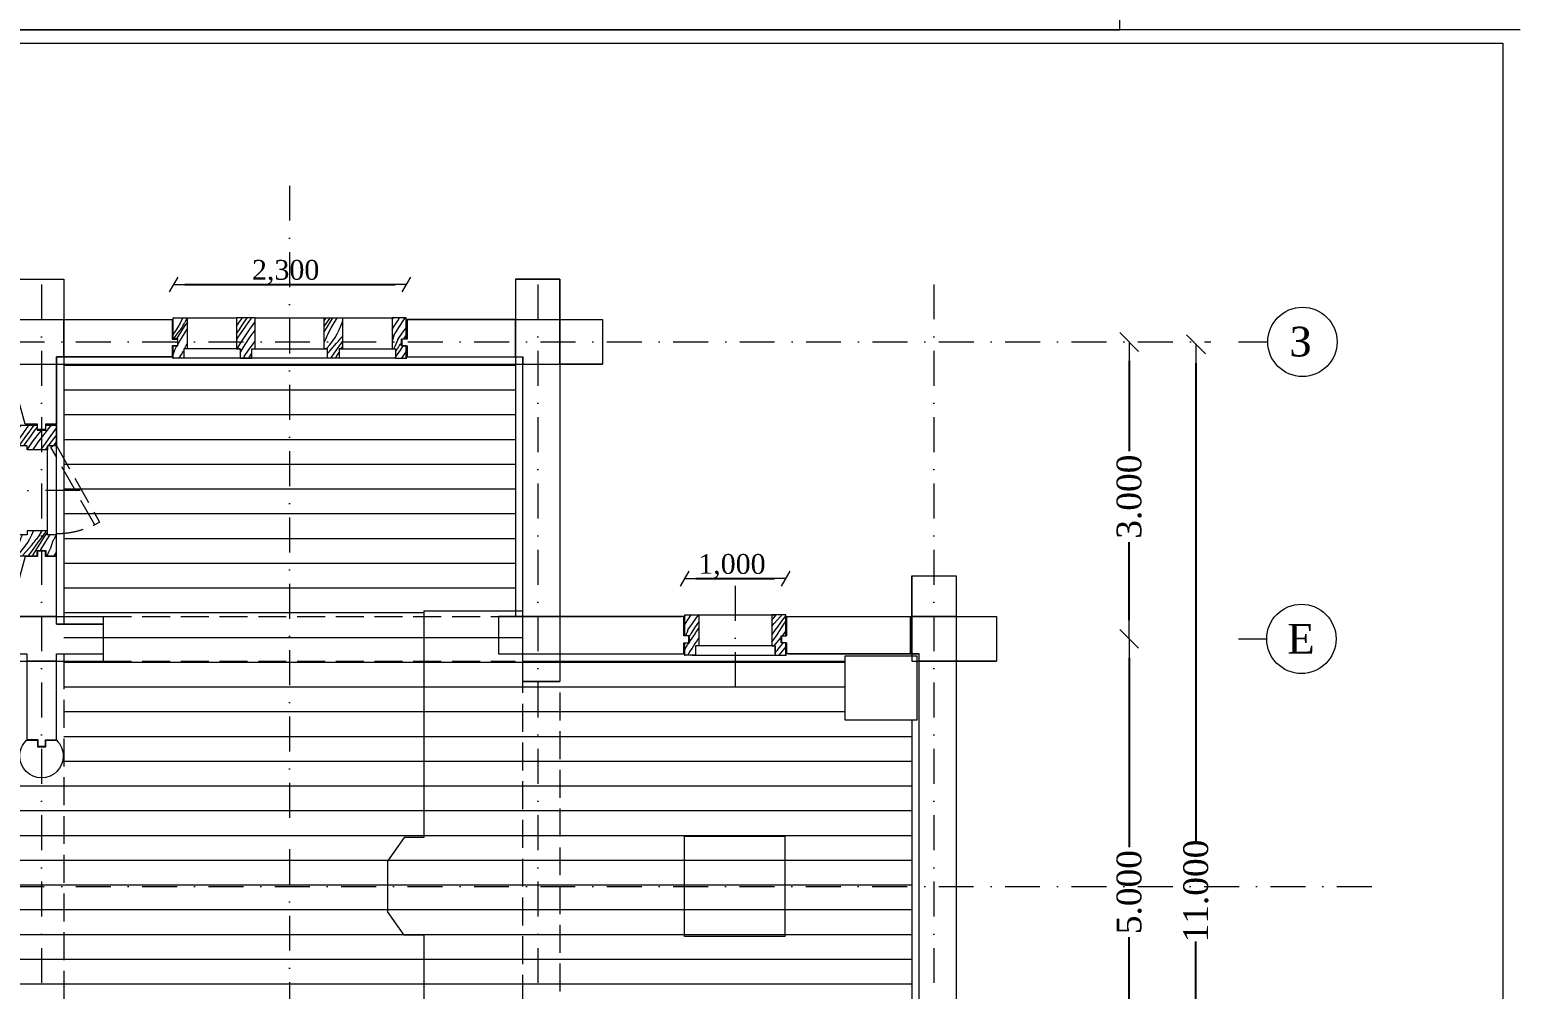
# Model space of a CAD drawing. Header units: millimetres. Extents: x 2399 to 111977, y 1313 to 59551.
# Drawn here: x 18799 to 33763, y 12944 to 22639 of the extents above; entities that cross this region are included whole.
import ezdxf

# ---------------------------------------------------------------- set-up
doc = ezdxf.new("R2010")
doc.units = ezdxf.units.MM
doc.linetypes.add('Невидимая', pattern=[391.222223, 282.222223, -109])
doc.linetypes.add('Штрихпунктирная', pattern=[670.277762, 352.777767, -176.388884, 0, -141.111112])
doc.layers.add('2D-чертеж - Общий', color=7, linetype='Continuous')
doc.layers.add('dim', color=7, linetype='Continuous')
doc.layers.add('hatch1', color=7, linetype='Continuous', lineweight=20, true_color=0x6a6a6a)
doc.layers.add('plan1', color=7, linetype='Continuous', lineweight=20, true_color=0xaaaaaa)
doc.layers.add('main line', color=7, linetype='Continuous', lineweight=13)
doc.layers.add('scale', color=7, linetype='Continuous', lineweight=13)
doc.styles.add('СГЕНЕРИР_СТИЛЬ_1', font='georgia.ttf')
doc.dimstyles.new('СГЕНЕРИР_СТИЛЬ__6', dxfattribs={"dimtxt": 200, "dimasz": 114, "dimexe": 0.18, "dimexo": 0.0625, "dimgap": 0.09, "dimtad": 1, "dimtih": 1, "dimtoh": 1, "dimdec": 3, "dimlfac": 0.001, "dimzin": 0, "dimdsep": 46, "dimtxsty": 'СГЕНЕРИР_СТИЛЬ_1', "dimblk": 'ARROWHEAD_2', "dimblk1": 'ARROWHEAD_2', "dimblk2": 'ARROWHEAD_2', "dimcen": 0.09, "dimse1": 1, "dimse2": 1, "dimclrd": 7, "dimclre": 7, "dimclrt": 7, "dimadec": 0, "dimazin": 0, "dimtfac": 1, "dimtdec": 4, "dimtmove": 0, "dimatfit": 3, "dimfxl": 1, "dimtolj": 1, "dimtzin": 0, "dimarcsym": 0})
doc.dimstyles.new('СГЕНЕРИР_СТИЛЬ__8', dxfattribs={"dimtxt": 250, "dimasz": 190, "dimexe": 0.18, "dimexo": 0.0625, "dimgap": 0.09, "dimtad": 1, "dimdec": 3, "dimlfac": 0.001, "dimzin": 0, "dimdsep": 46, "dimtxsty": 'СГЕНЕРИР_СТИЛЬ_1', "dimblk": 'ARROWHEAD_6', "dimblk1": 'ARROWHEAD_6', "dimblk2": 'ARROWHEAD_6', "dimcen": 0.09, "dimse1": 1, "dimse2": 1, "dimclrd": 7, "dimclre": 7, "dimclrt": 7, "dimadec": 0, "dimazin": 0, "dimtfac": 1, "dimtdec": 4, "dimtmove": 0, "dimatfit": 3, "dimfxl": 1, "dimtolj": 1, "dimtzin": 0, "dimarcsym": 0})

# ---------------------------------------------------------------- blocks, each defined once
blk = doc.blocks.new('*X31')
at = {"layer": 'hatch1', "color": 251, "linetype": 'Continuous', "lineweight": 20, "true_color": 0x6a6a6a}
for p, q in [((12186, -11091), (12200, -11065)), ((12275, -11103), (12295, -11063)), ((12295, -11063), (12311, -11025)), ((12388, -11034), (12363, -11074)), ((12387, -11101), (12412, -11067)), ((12394, -11025), (12388, -11034)), ((12412, -11067), (12418, -11058)), ((12418, -11058), (12424, -11049)), ((12419, -11089), (12452, -11039)), ((12424, -11049), (12430, -11040)), ((12430, -11040), (12436, -11031)), ((12436, -11031), (12439, -11025)), ((12444, -11115), (12474, -11067)), ((12474, -11067), (12475, -11065)), ((12526, -11096), (12540, -11073)), ((12540, -11073), (12542, -11070)), ((12167, -11140), (12171, -11131)), ((12171, -11131), (12179, -11112)), ((12171, -11246), (12200, -11213)), ((12179, -11112), (12186, -11091)), ((12200, -11213), (12227, -11178)), ((12204, -11270), (12267, -11198)), ((12227, -11178), (12252, -11141)), ((12252, -11141), (12275, -11103)), ((12267, -11198), (12276, -11188)), ((12276, -11188), (12285, -11177)), ((12285, -11177), (12294, -11167)), ((12289, -11236), (12313, -11202)), ((12294, -11167), (12303, -11156)), ((12303, -11156), (12311, -11146)), ((12308, -11266), (12344, -11207)), ((12311, -11146), (12320, -11135)), ((12313, -11202), (12338, -11168)), ((12320, -11135), (12328, -11124)), ((12328, -11124), (12336, -11113)), ((12363, -11074), (12336, -11113)), ((12338, -11168), (12362, -11135)), ((12344, -11207), (12382, -11147)), ((12362, -11135), (12387, -11101)), ((12381, -11224), (12386, -11214)), ((12382, -11147), (12419, -11089)), ((12386, -11214), (12415, -11164)), ((12415, -11164), (12444, -11115)), ((12467, -11235), (12484, -11195)), ((12484, -11195), (12499, -11153)), ((12499, -11153), (12501, -11145)), ((12501, -11145), (12504, -11138)), ((12504, -11138), (12507, -11130)), ((12507, -11130), (12510, -11123)), ((12510, -11123), (12514, -11116)), ((12514, -11116), (12518, -11109)), ((12518, -11109), (12522, -11102)), ((12522, -11102), (12526, -11096)), ((12167, -11249), (12171, -11246)), ((12200, -11275), (12204, -11270)), ((12261, -11275), (12264, -11270)), ((12264, -11270), (12289, -11236)), ((12302, -11275), (12308, -11266)), ((12447, -11275), (12467, -11235)), ((12536, -11247), (12516, -11275)), ((12542, -11237), (12536, -11247))]:
    blk.add_line(p, q, dxfattribs=at)
blk = doc.blocks.new('Штриховка_16', base_point=(0, 2500))
at = {"layer": 'main line', "color": 7, "linetype": 'Continuous', "lineweight": 13}
for p, q in [((12246, -11065), (12167, -11065)), ((12167, -11065), (12167, -11275)), ((12452, -11025), (12246, -11025)), ((12246, -11025), (12246, -11065)), ((12452, -11065), (12452, -11025)), ((12542, -11065), (12452, -11065)), ((12542, -11275), (12542, -11065)), ((12167, -11275), (12348, -11275)), ((12348, -11275), (12348, -11224)), ((12348, -11224), (12436, -11224)), ((12436, -11224), (12436, -11275)), ((12436, -11275), (12542, -11275))]:
    blk.add_line(p, q, dxfattribs=at)
at = {"layer": 'hatch1', "color": 251, "linetype": 'Continuous', "lineweight": 20, "true_color": 0x6a6a6a}
blk.add_blockref('*X31', (0, 0), dxfattribs=at)
blk = doc.blocks.new('*X33')
at = {"layer": 'hatch1', "color": 251, "linetype": 'Continuous', "lineweight": 20, "true_color": 0x6a6a6a}
for p, q in [((12167, -9983), (12187, -9956)), ((12206, -10042), (12251, -9978)), ((12228, -10080), (12272, -10018)), ((12251, -9978), (12267, -9956)), ((12272, -10018), (12317, -9956)), ((12282, -10067), (12322, -10014)), ((12317, -9956), (12317, -9956)), ((12322, -10014), (12348, -9981)), ((12373, -10032), (12391, -10009)), ((12391, -10009), (12393, -10006)), ((12427, -10038), (12487, -9964)), ((12469, -10087), (12515, -10023)), ((12487, -9964), (12494, -9956)), ((12515, -10023), (12542, -9985)), ((12167, -10097), (12206, -10042)), ((12169, -10165), (12184, -10143)), ((12184, -10143), (12228, -10080)), ((12212, -10165), (12243, -10121)), ((12243, -10121), (12282, -10067)), ((12252, -10195), (12280, -10155)), ((12280, -10155), (12308, -10116)), ((12308, -10116), (12337, -10077)), ((12313, -10192), (12369, -10114)), ((12337, -10077), (12355, -10054)), ((12355, -10054), (12373, -10032)), ((12369, -10114), (12427, -10038)), ((12384, -10206), (12424, -10151)), ((12424, -10151), (12469, -10087)), ((12463, -10165), (12489, -10129)), ((12489, -10129), (12535, -10067)), ((12511, -10165), (12535, -10135)), ((12535, -10067), (12542, -10058)), ((12535, -10135), (12542, -10126)), ((12246, -10204), (12252, -10195)), ((12303, -10206), (12313, -10192)), ((12433, -10206), (12444, -10190)), ((12444, -10190), (12452, -10180))]:
    blk.add_line(p, q, dxfattribs=at)
blk = doc.blocks.new('Штриховка_17', base_point=(0, 2500))
at = {"layer": 'main line', "color": 7, "linetype": 'Continuous', "lineweight": 13}
for p, q in [((12167, -10165), (12167, -9956)), ((12167, -9956), (12348, -9956)), ((12348, -9956), (12348, -10006)), ((12348, -10006), (12436, -10006)), ((12436, -9956), (12542, -9956)), ((12436, -10006), (12436, -9956)), ((12542, -9956), (12542, -10165)), ((12246, -10165), (12167, -10165)), ((12246, -10206), (12246, -10165)), ((12452, -10165), (12452, -10206)), ((12542, -10165), (12452, -10165)), ((12452, -10206), (12246, -10206))]:
    blk.add_line(p, q, dxfattribs=at)
at = {"layer": 'hatch1', "color": 251, "linetype": 'Continuous', "lineweight": 20, "true_color": 0x6a6a6a}
blk.add_blockref('*X33', (0, 0), dxfattribs=at)
blk = doc.blocks.new('*X35')
at = {"layer": 'hatch1', "color": 251, "linetype": 'Continuous', "lineweight": 20, "true_color": 0x6a6a6a}
for p, q in [((18887, -11884), (18895, -11872)), ((18887, -11971), (18931, -11902)), ((18920, -12023), (18966, -11959)), ((18931, -11902), (18951, -11872)), ((18966, -11959), (19011, -11895)), ((18996, -11994), (19028, -11945)), ((19011, -11895), (19028, -11872)), ((18901, -12068), (18895, -12083)), ((18911, -12046), (18901, -12068)), ((18920, -12023), (18911, -12046)), ((18934, -12091), (18935, -12089)), ((18935, -12089), (18940, -12082)), ((18940, -12082), (18945, -12074)), ((18945, -12074), (18950, -12066)), ((18947, -12130), (18979, -12083)), ((18950, -12066), (18955, -12058)), ((18955, -12058), (18996, -11994)), ((18979, -12083), (18985, -12073)), ((18985, -12073), (18991, -12064)), ((18991, -12064), (18997, -12055)), ((18997, -12055), (19003, -12045)), ((19003, -12045), (19009, -12036)), ((19009, -12036), (19016, -12027)), ((19016, -12027), (19022, -12017)), ((19020, -12123), (19028, -12109)), ((19022, -12017), (19028, -12008)), ((19028, -12008), (19028, -12007)), ((18887, -12161), (18891, -12156)), ((18887, -12221), (18916, -12177)), ((18916, -12177), (18930, -12156)), ((18919, -12280), (18933, -12257)), ((18933, -12257), (18947, -12235)), ((18934, -12150), (18947, -12130)), ((18947, -12235), (18961, -12212)), ((18961, -12212), (18976, -12190)), ((18976, -12190), (18990, -12167)), ((18990, -12167), (19005, -12145)), ((19005, -12145), (19020, -12123)), ((18919, -12280), (18919, -12280))]:
    blk.add_line(p, q, dxfattribs=at)
blk = doc.blocks.new('Штриховка_18', base_point=(0, 2500))
at = {"layer": 'main line', "color": 7, "linetype": 'Continuous', "lineweight": 13}
for p, q in [((18887, -12083), (18887, -11872)), ((18887, -11872), (19028, -11872)), ((19028, -11872), (19028, -12185)), ((18934, -12083), (18887, -12083)), ((18934, -12156), (18934, -12083)), ((18887, -12280), (18887, -12156)), ((18887, -12156), (18934, -12156)), ((19028, -12185), (18995, -12185)), ((18995, -12185), (18995, -12280)), ((18995, -12280), (18887, -12280))]:
    blk.add_line(p, q, dxfattribs=at)
blk.add_point((18887, -12280), dxfattribs=at)
at = {"layer": 'hatch1', "color": 251, "linetype": 'Continuous', "lineweight": 20, "true_color": 0x6a6a6a}
blk.add_blockref('*X35', (0, 0), dxfattribs=at)
blk = doc.blocks.new('*X37')
at = {"layer": 'hatch1', "color": 251, "linetype": 'Continuous', "lineweight": 20, "true_color": 0x6a6a6a}
for p, q in [((19767, -11924), (19787, -11902)), ((19767, -11987), (19790, -11960)), ((19787, -11902), (19810, -11872)), ((19790, -11960), (19854, -11888)), ((19827, -11994), (19851, -11960)), ((19851, -11960), (19875, -11926)), ((19854, -11888), (19863, -11878)), ((19858, -12015), (19894, -11956)), ((19863, -11878), (19868, -11872)), ((19875, -11926), (19900, -11892)), ((19894, -11956), (19908, -11934)), ((19900, -11892), (19908, -11881)), ((19767, -12077), (19802, -12028)), ((19776, -12136), (19822, -12075)), ((19802, -12028), (19827, -11994)), ((19818, -12152), (19860, -12101)), ((19822, -12075), (19858, -12015)), ((19860, -12101), (19861, -12099)), ((19875, -12083), (19887, -12068)), ((19887, -12068), (19899, -12050)), ((19899, -12050), (19908, -12036)), ((19767, -12149), (19776, -12136)), ((19791, -12185), (19818, -12152)), ((19801, -12256), (19805, -12250)), ((19805, -12250), (19823, -12228)), ((19823, -12228), (19842, -12205)), ((19841, -12280), (19901, -12205)), ((19842, -12205), (19860, -12183)), ((19860, -12183), (19879, -12161)), ((19879, -12161), (19883, -12156)), ((19901, -12205), (19908, -12197)), ((19841, -12280), (19841, -12280))]:
    blk.add_line(p, q, dxfattribs=at)
blk = doc.blocks.new('Штриховка_19', base_point=(0, 2500))
at = {"layer": 'main line', "color": 7, "linetype": 'Continuous', "lineweight": 13}
for p, q in [((19908, -11872), (19767, -11872)), ((19767, -11872), (19767, -12185)), ((19908, -12083), (19908, -11872)), ((19861, -12156), (19861, -12083)), ((19861, -12083), (19908, -12083)), ((19767, -12185), (19801, -12185)), ((19801, -12185), (19801, -12280)), ((19908, -12156), (19861, -12156)), ((19908, -12280), (19908, -12156)), ((19801, -12280), (19908, -12280))]:
    blk.add_line(p, q, dxfattribs=at)
blk.add_point((19908, -12280), dxfattribs=at)
at = {"layer": 'hatch1', "color": 251, "linetype": 'Continuous', "lineweight": 20, "true_color": 0x6a6a6a}
blk.add_blockref('*X37', (0, 0), dxfattribs=at)
blk = doc.blocks.new('*X43')
at = {"layer": 'hatch1', "color": 251, "linetype": 'Continuous', "lineweight": 20, "true_color": 0x6a6a6a}
for p, q in [((13721, -8875), (13722, -8872)), ((13721, -8875), (13721, -8875)), ((13768, -8965), (13743, -9005)), ((13791, -8925), (13768, -8965)), ((13813, -8883), (13791, -8925)), ((13799, -9020), (13837, -8961)), ((13804, -8980), (13809, -8971)), ((13809, -8971), (13815, -8962)), ((13818, -8872), (13813, -8883)), ((13815, -8962), (13820, -8953)), ((13820, -8953), (13826, -8943)), ((13826, -8943), (13831, -8934)), ((13831, -8934), (13835, -8924)), ((13847, -8903), (13835, -8924)), ((13837, -8961), (13861, -8924)), ((13859, -8881), (13847, -8903)), ((13861, -8876), (13859, -8881)), ((13743, -9005), (13721, -9037)), ((13729, -9083), (13742, -9065)), ((13742, -9065), (13766, -9032)), ((13758, -9083), (13761, -9078)), ((13761, -9078), (13799, -9020)), ((13766, -9032), (13791, -8998)), ((13767, -9143), (13794, -9095)), ((13791, -8998), (13797, -8989)), ((13794, -9095), (13824, -9046)), ((13797, -8989), (13804, -8980)), ((13824, -9046), (13854, -8998)), ((13854, -8998), (13861, -8986)), ((13721, -9239), (13723, -9235)), ((13723, -9235), (13731, -9215)), ((13731, -9215), (13737, -9195)), ((13737, -9195), (13759, -9156)), ((13780, -9280), (13804, -9244)), ((13804, -9244), (13826, -9206)), ((13826, -9206), (13828, -9204)), ((13837, -9185), (13846, -9166)), ((13846, -9166), (13861, -9131))]:
    blk.add_line(p, q, dxfattribs=at)
blk = doc.blocks.new('Штриховка_22', base_point=(0, 2500))
at = {"layer": 'main line', "color": 7, "linetype": 'Continuous', "lineweight": 13}
for p, q in [((13721, -9083), (13721, -8872)), ((13721, -8872), (13861, -8872)), ((13861, -8872), (13861, -9185)), ((13767, -9083), (13721, -9083)), ((13767, -9156), (13767, -9083)), ((13721, -9280), (13721, -9156)), ((13721, -9156), (13767, -9156)), ((13861, -9185), (13828, -9185)), ((13828, -9185), (13828, -9280)), ((13828, -9280), (13721, -9280))]:
    blk.add_line(p, q, dxfattribs=at)
blk.add_point((13721, -9280), dxfattribs=at)
at = {"layer": 'hatch1', "color": 251, "linetype": 'Continuous', "lineweight": 20, "true_color": 0x6a6a6a}
blk.add_blockref('*X43', (0, 0), dxfattribs=at)
blk = doc.blocks.new('*X45')
at = {"layer": 'hatch1', "color": 251, "linetype": 'Continuous', "lineweight": 20, "true_color": 0x6a6a6a}
for p, q in [((14362, -8955), (14401, -8900)), ((14383, -8999), (14426, -8936)), ((14401, -8900), (14421, -8872)), ((14409, -9022), (14447, -8968)), ((14426, -8936), (14469, -8873)), ((14447, -8968), (14485, -8914)), ((14469, -8873), (14470, -8872)), ((14485, -8914), (14516, -8872)), ((14494, -8988), (14522, -8948)), ((14522, -8948), (14548, -8912)), ((14362, -9031), (14383, -8999)), ((14362, -9093), (14366, -9086)), ((14366, -9086), (14372, -9077)), ((14372, -9077), (14409, -9022)), ((14389, -9150), (14414, -9109)), ((14414, -9109), (14440, -9068)), ((14440, -9068), (14467, -9028)), ((14448, -9143), (14500, -9063)), ((14467, -9028), (14494, -8988)), ((14500, -9063), (14548, -8995)), ((14528, -9136), (14548, -9109)), ((14368, -9185), (14389, -9150)), ((14397, -9224), (14448, -9143)), ((14437, -9264), (14431, -9280)), ((14437, -9264), (14483, -9200)), ((14483, -9200), (14528, -9136)), ((14484, -9280), (14513, -9235)), ((14513, -9235), (14514, -9234)), ((14546, -9185), (14548, -9183))]:
    blk.add_line(p, q, dxfattribs=at)
blk = doc.blocks.new('Штриховка_23', base_point=(0, 2500))
at = {"layer": 'main line', "color": 7, "linetype": 'Continuous', "lineweight": 13}
for p, q in [((14548, -8872), (14362, -8872)), ((14362, -8872), (14362, -9185)), ((14548, -9185), (14548, -8872)), ((14362, -9185), (14397, -9185)), ((14397, -9185), (14397, -9280)), ((14514, -9280), (14514, -9185)), ((14514, -9185), (14548, -9185)), ((14397, -9280), (14514, -9280))]:
    blk.add_line(p, q, dxfattribs=at)
at = {"layer": 'hatch1', "color": 251, "linetype": 'Continuous', "lineweight": 20, "true_color": 0x6a6a6a}
blk.add_blockref('*X45', (0, 0), dxfattribs=at)
blk = doc.blocks.new('*X47')
at = {"layer": 'hatch1', "color": 251, "linetype": 'Continuous', "lineweight": 20, "true_color": 0x6a6a6a}
for p, q in [((15933, -8892), (15946, -8872)), ((15933, -8992), (15941, -8978)), ((15941, -8978), (15966, -8937)), ((15949, -9052), (16000, -8971)), ((15966, -8937), (15992, -8896)), ((15992, -8896), (16008, -8872)), ((16000, -8971), (16052, -8891)), ((16034, -9028), (16073, -8973)), ((16052, -8891), (16065, -8872)), ((15935, -9097), (15933, -9104)), ((15949, -9052), (15935, -9097)), ((15980, -9115), (15970, -9137)), ((15989, -9092), (15980, -9115)), ((15989, -9092), (16034, -9028)), ((16018, -9135), (16024, -9127)), ((16024, -9127), (16027, -9121)), ((16052, -9083), (16065, -9063)), ((16065, -9063), (16073, -9050)), ((15950, -9182), (15948, -9185)), ((15960, -9160), (15950, -9182)), ((15970, -9137), (15960, -9160)), ((15966, -9215), (15984, -9190)), ((15966, -9274), (15984, -9246)), ((15984, -9190), (15988, -9182)), ((15984, -9246), (16016, -9199)), ((15988, -9182), (15993, -9174)), ((15993, -9174), (15998, -9166)), ((15998, -9166), (16003, -9158)), ((16003, -9158), (16008, -9150)), ((16008, -9150), (16013, -9142)), ((16013, -9142), (16018, -9135)), ((16016, -9199), (16045, -9156)), ((16031, -9280), (16045, -9258)), ((16045, -9258), (16059, -9236)), ((16059, -9236), (16073, -9214))]:
    blk.add_line(p, q, dxfattribs=at)
blk = doc.blocks.new('Штриховка_24', base_point=(0, 2500))
at = {"layer": 'main line', "color": 7, "linetype": 'Continuous', "lineweight": 13}
for p, q in [((16073, -8872), (15933, -8872)), ((15933, -8872), (15933, -9185)), ((16073, -9083), (16073, -8872)), ((16027, -9156), (16027, -9083)), ((16027, -9083), (16073, -9083)), ((15933, -9185), (15966, -9185)), ((15966, -9185), (15966, -9280)), ((16073, -9156), (16027, -9156)), ((16073, -9280), (16073, -9156)), ((15966, -9280), (16073, -9280))]:
    blk.add_line(p, q, dxfattribs=at)
blk.add_point((16073, -9280), dxfattribs=at)
at = {"layer": 'hatch1', "color": 251, "linetype": 'Continuous', "lineweight": 20, "true_color": 0x6a6a6a}
blk.add_blockref('*X47', (0, 0), dxfattribs=at)
blk = doc.blocks.new('*X49')
at = {"layer": 'hatch1', "color": 251, "linetype": 'Continuous', "lineweight": 20, "true_color": 0x6a6a6a}
for p, q in [((15246, -8899), (15251, -8893)), ((15246, -8958), (15269, -8927)), ((15246, -9013), (15276, -8965)), ((15251, -8893), (15259, -8882)), ((15259, -8882), (15267, -8872)), ((15269, -8927), (15294, -8893)), ((15276, -8965), (15313, -8906)), ((15289, -9022), (15317, -8972)), ((15294, -8893), (15309, -8872)), ((15313, -8906), (15335, -8872)), ((15317, -8972), (15346, -8923)), ((15346, -8923), (15376, -8874)), ((15376, -8874), (15377, -8872)), ((15398, -8994), (15415, -8953)), ((15415, -8953), (15430, -8911)), ((15430, -8911), (15432, -8905)), ((15246, -9115), (15255, -9101)), ((15255, -9101), (15265, -9082)), ((15265, -9082), (15274, -9062)), ((15274, -9062), (15282, -9042)), ((15282, -9042), (15289, -9022)), ((15304, -9144), (15331, -9109)), ((15331, -9109), (15356, -9072)), ((15356, -9072), (15378, -9034)), ((15371, -9129), (15380, -9119)), ((15378, -9034), (15398, -8994)), ((15380, -9119), (15389, -9108)), ((15389, -9108), (15398, -9098)), ((15398, -9098), (15406, -9087)), ((15406, -9087), (15415, -9077)), ((15415, -9077), (15424, -9066)), ((15417, -9133), (15432, -9112)), ((15424, -9066), (15432, -9055)), ((15432, -9055), (15432, -9055)), ((15266, -9185), (15274, -9177)), ((15274, -9177), (15304, -9144)), ((15280, -9233), (15307, -9201)), ((15307, -9201), (15371, -9129)), ((15311, -9280), (15319, -9269)), ((15319, -9269), (15344, -9235)), ((15344, -9235), (15368, -9201)), ((15361, -9280), (15375, -9257)), ((15368, -9201), (15392, -9167)), ((15375, -9257), (15397, -9221)), ((15392, -9167), (15417, -9133)), ((15419, -9185), (15432, -9164))]:
    blk.add_line(p, q, dxfattribs=at)
blk = doc.blocks.new('Штриховка_25', base_point=(0, 2500))
at = {"layer": 'main line', "color": 7, "linetype": 'Continuous', "lineweight": 13}
for p, q in [((15246, -8872), (15432, -8872)), ((15246, -9185), (15246, -8872)), ((15432, -8872), (15432, -9185)), ((15280, -9185), (15246, -9185)), ((15280, -9280), (15280, -9185)), ((15397, -9185), (15397, -9280)), ((15432, -9185), (15397, -9185)), ((15397, -9280), (15280, -9280))]:
    blk.add_line(p, q, dxfattribs=at)
at = {"layer": 'hatch1', "color": 251, "linetype": 'Continuous', "lineweight": 20, "true_color": 0x6a6a6a}
blk.add_blockref('*X49', (0, 0), dxfattribs=at)
blk = doc.blocks.new('Line33', base_point=(24480, -12115))
at = {"layer": 'main line', "color": 7, "linetype": 'Continuous', "lineweight": 13}
blk.add_line((24480, -12115), (24765, -12115), dxfattribs=at)
blk.add_circle((25115, -12115), 350, dxfattribs=at)
blk = doc.blocks.new('Line35', base_point=(24480, -9115))
at = {"layer": 'main line', "color": 7, "linetype": 'Continuous', "lineweight": 13}
blk.add_line((24480, -9115), (24776, -9115), dxfattribs=at)
blk.add_circle((25126, -9115), 350, dxfattribs=at)
blk = doc.blocks.new('ARROWHEAD_2')
at = {"color": 0, "linetype": 'Continuous', "lineweight": 0}
for p, q in [((0, 0), (-1, 0)), ((-0.38, -0.66), (0.38, 0.66))]:
    blk.add_line(p, q, dxfattribs=at)
blk = doc.blocks.new('*D429')
at = {"layer": 'Defpoints', "color": 0, "linetype": 'Continuous', "transparency": 16777216}
for p in [(22605, 20064), (20252, 19756), (22605, 19756)]:
    blk.add_point(p, dxfattribs=at)
at = {"layer": 'dim', "color": 7, "linetype": 'Continuous', "lineweight": -2, "transparency": 16777216}
blk.add_line((20366, 20064), (22491, 20064), dxfattribs=at)
at = {"layer": 'dim', "color": 7, "linetype": 'Continuous', "lineweight": -2, "transparency": 16777216, "xscale": 114, "yscale": 114, "zscale": 114, "rotation": 180}
blk.add_blockref('ARROWHEAD_2', (20252, 20064), dxfattribs=at)
at = {"layer": 'dim', "color": 7, "linetype": 'Continuous', "lineweight": -2, "transparency": 16777216, "xscale": 114, "yscale": 114, "zscale": 114}
blk.add_blockref('ARROWHEAD_2', (22605, 20064), dxfattribs=at)
at = {"layer": 'dim', "color": 7, "linetype": 'Continuous', "lineweight": 13, "transparency": 16777216, "insert": (21385, 20189), "char_height": 200, "attachment_point": 5, "style": 'СГЕНЕРИР_СТИЛЬ_1'}
blk.add_mtext('\\A1;2,300', dxfattribs=at)
blk = doc.blocks.new('*D430')
at = {"layer": 'Defpoints', "color": 0, "linetype": 'Continuous', "transparency": 16777216}
for p in [(26435, 17093), (25414, 16760), (26435, 16762)]:
    blk.add_point(p, dxfattribs=at)
at = {"layer": 'dim', "color": 7, "linetype": 'Continuous', "lineweight": -2, "transparency": 16777216}
blk.add_line((25528, 17093), (26321, 17093), dxfattribs=at)
at = {"layer": 'dim', "color": 7, "linetype": 'Continuous', "lineweight": -2, "transparency": 16777216, "xscale": 114, "yscale": 114, "zscale": 114, "rotation": 180}
blk.add_blockref('ARROWHEAD_2', (25414, 17093), dxfattribs=at)
at = {"layer": 'dim', "color": 7, "linetype": 'Continuous', "lineweight": -2, "transparency": 16777216, "xscale": 114, "yscale": 114, "zscale": 114}
blk.add_blockref('ARROWHEAD_2', (26435, 17093), dxfattribs=at)
at = {"layer": 'dim', "color": 7, "linetype": 'Continuous', "lineweight": 13, "transparency": 16777216, "insert": (25892, 17218), "char_height": 200, "attachment_point": 5, "style": 'СГЕНЕРИР_СТИЛЬ_1'}
blk.add_mtext('\\A1;1,000', dxfattribs=at)
blk = doc.blocks.new('ARROWHEAD_6')
at = {"color": 0, "linetype": 'Continuous', "lineweight": 0}
for p, q in [((0, 0), (-1, 0)), ((-0.5, -0.5), (0.5, 0.5))]:
    blk.add_line(p, q, dxfattribs=at)
blk = doc.blocks.new('*D438')
at = {"layer": 'Defpoints', "color": 0, "linetype": 'Continuous', "transparency": 16777216}
for p in [(29904, 16484), (31863, 16484), (31578, 11484)]:
    blk.add_point(p, dxfattribs=at)
at = {"layer": 'dim', "color": 7, "linetype": 'Continuous', "lineweight": -2, "transparency": 16777216}
for p, q in [((29904, 16294), (29904, 14381)), ((29904, 11674), (29904, 13470))]:
    blk.add_line(p, q, dxfattribs=at)
at = {"layer": 'dim', "color": 7, "linetype": 'Continuous', "lineweight": -2, "transparency": 16777216, "xscale": 190, "yscale": 190, "zscale": 190}
for p, rotation in [((29904, 16484), 90), ((29904, 11484), 270)]:
    blk.add_blockref('ARROWHEAD_6', p, dxfattribs=dict(at, rotation=rotation))
at = {"layer": 'dim', "color": 7, "linetype": 'Continuous', "lineweight": 13, "transparency": 16777216, "insert": (29904, 13926), "char_height": 250, "attachment_point": 5, "rotation": 90, "style": 'СГЕНЕРИР_СТИЛЬ_1'}
blk.add_mtext('\\A1;5.000', dxfattribs=at)
blk = doc.blocks.new('*D439')
at = {"layer": 'Defpoints', "color": 0, "linetype": 'Continuous', "transparency": 16777216}
for p in [(29904, 19484), (30865, 19484), (31863, 16484)]:
    blk.add_point(p, dxfattribs=at)
at = {"layer": 'dim', "color": 7, "linetype": 'Continuous', "lineweight": -2, "transparency": 16777216}
for p, q in [((29904, 19294), (29904, 18380)), ((29904, 16674), (29904, 17462))]:
    blk.add_line(p, q, dxfattribs=at)
at = {"layer": 'dim', "color": 7, "linetype": 'Continuous', "lineweight": -2, "transparency": 16777216, "xscale": 190, "yscale": 190, "zscale": 190}
for p, rotation in [((29904, 19484), 90), ((29904, 16484), 270)]:
    blk.add_blockref('ARROWHEAD_6', p, dxfattribs=dict(at, rotation=rotation))
at = {"layer": 'dim', "color": 7, "linetype": 'Continuous', "lineweight": 13, "transparency": 16777216, "insert": (29904, 17921), "char_height": 250, "attachment_point": 5, "rotation": 90, "style": 'СГЕНЕРИР_СТИЛЬ_1'}
blk.add_mtext('\\A1;3.000', dxfattribs=at)
blk = doc.blocks.new('*D440')
at = {"layer": 'Defpoints', "color": 0, "linetype": 'Continuous', "transparency": 16777216}
for p in [(29380, 19460), (30578, 19460), (28738, 8460)]:
    blk.add_point(p, dxfattribs=at)
at = {"layer": 'dim', "color": 7, "linetype": 'Continuous', "lineweight": -2, "transparency": 16777216}
for p, q in [((30578, 19270), (30578, 14445)), ((30578, 8650), (30578, 13428))]:
    blk.add_line(p, q, dxfattribs=at)
at = {"layer": 'dim', "color": 7, "linetype": 'Continuous', "lineweight": -2, "transparency": 16777216, "xscale": 190, "yscale": 190, "zscale": 190}
for p, rotation in [((30578, 19460), 90), ((30578, 8460), 270)]:
    blk.add_blockref('ARROWHEAD_6', p, dxfattribs=dict(at, rotation=rotation))
at = {"layer": 'dim', "color": 7, "linetype": 'Continuous', "lineweight": 13, "transparency": 16777216, "insert": (30578, 13937), "char_height": 250, "attachment_point": 5, "rotation": 90, "style": 'СГЕНЕРИР_СТИЛЬ_1'}
blk.add_mtext('\\A1;11.000', dxfattribs=at)

msp = doc.modelspace()

# ---------------------------------------------------------------- linework, layer by layer
at = {"layer": 'hatch1', "color": 251, "linetype": 'Continuous', "lineweight": 20, "true_color": 0x6a6a6a}
for p, q in [((19144.5209, 19249.6901), (23705.3262, 19249.6901)), ((19144.5209, 18999.6901), (23705.3262, 18999.6901)), ((19144.5209, 18749.6901), (23705.3262, 18749.6901)), ((19144.5209, 18499.6901), (23705.3262, 18499.6901)), ((19144.5209, 18249.6901), (23705.3262, 18249.6901)), ((19144.5209, 17999.6901), (23705.3262, 17999.6901)), ((19144.5209, 17749.6901), (23705.3262, 17749.6901)), ((19144.5209, 17499.6901), (23705.3262, 17499.6901)), ((19144.5209, 17249.6901), (23705.3262, 17249.6901)), ((19144.5209, 16999.6901), (23705.3262, 16999.6901)), ((19144.5209, 16749.6901), (22780.3262, 16749.6901)), ((19144.5209, 16499.6901), (23780.3262, 16499.6901)), ((19144.5209, 16249.6901), (27036.0841, 16249.6901)), ((19144.5209, 15999.6901), (27036.0841, 15999.6901)), ((19144.5209, 15749.6901), (27036.0841, 15749.6901)), ((19144.5209, 15499.6901), (27707.3946, 15499.6901)), ((19144.5209, 15249.6901), (27707.3946, 15249.6901)), ((18694.5209, 14999.6901), (27707.3946, 14999.6901)), ((18694.5209, 14749.6901), (27707.3946, 14749.6901)), ((18694.5209, 14499.6901), (27707.3946, 14499.6901)), ((18694.5209, 14249.6901), (27707.3946, 14249.6901)), ((18694.5209, 13999.6901), (27707.3946, 13999.6901)), ((18694.5209, 13749.6901), (27707.3946, 13749.6901)), ((18694.5209, 13499.6901), (27707.3946, 13499.6901)), ((18694.5209, 13249.6901), (27707.3946, 13249.6901)), ((18694.5209, 12999.6901), (27707.3946, 12999.6901))]:
    msp.add_line(p, q, dxfattribs=at)
at = {"layer": 'main line', "color": 7, "linetype": 'Continuous', "lineweight": 13}
for p, q in [((29809.1894, 22637.3888), (29809.1894, 59547.299)), ((33850.9537, 22637.3888), (2399.0582, 22637.3888)), ((2419.7831, 22637.3888), (29809.1894, 22637.3888)), ((3497.6188, 22503.4992), (33675.7041, 22503.4992)), ((33675.7041, 22503.4992), (33675.7041, 1439.2887)), ((18694.5209, 20119.2183), (19144.5209, 20119.2183)), ((19144.5209, 20119.2183), (19144.5209, 16634.4599)), ((23705.3262, 20119.2183), (23705.3262, 16709.4599)), ((23705.3262, 20119.2183), (24155.3262, 20119.2183)), ((24155.3262, 20119.2183), (24155.3262, 16093.6382)), ((12124.0349, 19709.4599), (20248.493, 19709.4599)), ((20389.2435, 19727.8871), (20889.9322, 19727.8871)), ((21075.5286, 19727.8871), (21774.3185, 19727.8871)), ((21959.9149, 19727.8871), (22460.6036, 19727.8871)), ((22601.354, 19709.4599), (24585.7527, 19709.4599)), ((24585.7527, 19709.4599), (24585.7527, 19259.4599)), ((19069.5209, 19333.039), (20248.4957, 19333.039)), ((19069.5209, 16634.4599), (19069.5209, 19333.039)), ((20925.3588, 19414.4599), (20355.6412, 19414.4599)), ((21860.4011, 19319.73), (20355.6412, 19319.73)), ((21041.9263, 19414.4599), (21807.9208, 19414.4599)), ((21924.4883, 19414.4599), (22494.2059, 19414.4599)), ((22494.2059, 19319.73), (21924.4883, 19319.73)), ((22601.3514, 19333.039), (23780.3262, 19333.039)), ((23780.3262, 16059.2645), (23780.3262, 19333.039)), ((12124.0349, 19259.4599), (24585.7527, 19259.4599)), ((18695.3846, 18644.0353), (18875.8832, 18644.0353)), ((18875.8832, 18644.0353), (18875.8832, 18593.2504)), ((18875.8832, 18593.2504), (18963.9267, 18593.2504)), ((18963.9267, 18593.2504), (18963.9267, 18644.0353)), ((18963.9267, 18644.0353), (19069.5209, 18644.0353)), ((18979.7532, 17532.6898), (18979.7532, 18434.4599)), ((18875.8832, 17324.8846), (18875.8832, 17375.6694)), ((18875.8832, 17375.6694), (18963.9267, 17375.6694)), ((18963.9267, 17375.6694), (18963.9267, 17324.8846)), ((18695.3846, 17324.8846), (18875.8832, 17324.8846)), ((18963.9267, 17324.8846), (19069.5209, 17324.8846)), ((27707.3946, 17121.4728), (27707.3946, 16259.4599)), ((27707.3946, 17121.4728), (28157.3946, 17121.4728)), ((28157.3946, 17121.4728), (28157.3946, 10820.251)), ((22780.3262, 16766.475), (22780.3262, 14477.8593)), ((22780.3262, 16766.475), (23780.3262, 16766.475)), ((18057.895, 16709.4599), (19544.5209, 16709.4599)), ((19069.5209, 16634.4599), (19544.5209, 16634.4599)), ((19544.5209, 16259.4599), (19544.5209, 16709.4599)), ((23535.6868, 16709.4599), (25383.6247, 16709.4599)), ((23535.6868, 16709.4599), (23535.6868, 16334.4599)), ((25524.3751, 16727.8871), (26323.4036, 16727.8871)), ((26444.4955, 16709.4599), (26444.4955, 16516.7207)), ((26464.154, 16709.4599), (28565.1071, 16709.4599)), ((28565.1071, 16709.4599), (28565.1071, 16259.4599)), ((19069.5209, 16334.4599), (19544.5209, 16334.4599)), ((19069.5209, 15465.9695), (19069.5209, 16334.4599)), ((19144.5209, 16334.4599), (19144.5209, 16259.4599)), ((23535.6868, 16334.4599), (25383.6273, 16334.4599)), ((25490.7728, 16319.73), (26357.0059, 16319.73)), ((26328.6393, 16414.4599), (25522.571, 16414.4599)), ((26328.6393, 16334.4599), (26328.6393, 16414.7094)), ((26444.4955, 16443.2691), (26444.4955, 16334.4599)), ((26464.1514, 16334.4599), (27782.3946, 16334.4599)), ((27036.0841, 15664.8856), (27036.0841, 16312.1107)), ((27036.0841, 16312.1107), (27759.2803, 16312.1107)), ((27759.2803, 16312.1107), (27759.2803, 15664.8856)), ((27782.3946, 11636.1466), (27782.3946, 16334.4599)), ((14367.4241, 16259.4599), (19544.5209, 16259.4599)), ((23780.3262, 16259.4599), (27036.0841, 16259.4599)), ((27707.3946, 16259.4599), (28565.1071, 16259.4599)), ((23780.3262, 16052.8194), (24155.3262, 16052.8194)), ((27759.2803, 15664.8856), (27036.0841, 15664.8856)), ((27707.3946, 15664.8856), (27707.3946, 10820.251)), ((22583.4325, 14477.8593), (22412.9569, 14238.5953)), ((22780.3262, 14477.8593), (22583.4325, 14477.8593)), ((25411.7676, 13477.6351), (25411.7676, 14491.2847)), ((25411.7676, 14491.2847), (26425.4171, 14491.2847)), ((26425.4171, 14491.2847), (26425.4171, 13477.6351)), ((22412.9569, 14238.5953), (22412.9569, 13730.3245)), ((22583.4325, 13491.0606), (22412.9569, 13730.3245)), ((22780.3262, 13491.0606), (22583.4325, 13491.0606)), ((22780.3262, 13491.0606), (22780.3262, 11202.4448)), ((26425.4171, 13477.6351), (25411.7676, 13477.6351))]:
    msp.add_line(p, q, dxfattribs=at)
at = {"layer": 'main line', "color": 7, "linetype": 'Штрихпунктирная', "lineweight": 13}
for p, q in [((21424.9235, 21062.2156), (21424.9235, 4470.2766)), ((18919.5209, 20065.2554), (18919.5209, 6069.1459)), ((23930.3262, 20065.2554), (23930.3262, 6069.1459)), ((27932.3946, 20065.2554), (27932.3946, 6069.1459)), ((6529.1563, 19484.4599), (30727.87, 19484.4599)), ((19311.3373, 17984.4599), (18470.5598, 17984.4599)), ((25923.8893, 17020.5177), (25923.8893, 15925.8649)), ((7868.5252, 13984.4599), (32504.6496, 13984.4599))]:
    msp.add_line(p, q, dxfattribs=at)
at = {"layer": 'main line', "color": 7, "linetype": 'Невидимая', "lineweight": 13}
for p, q in [((19014.7189, 18420.4888), (19063.1387, 18447.7795)), ((19456.6262, 17636.4492), (19014.7189, 18420.4888)), ((19063.1387, 18447.7795), (19505.0459, 17663.74)), ((19505.0459, 17663.74), (19456.6262, 17636.4492)), ((19544.5209, 16709.4599), (23705.3262, 16709.4599)), ((23780.3262, 11634.4599), (23780.3262, 16334.4599)), ((24155.3262, 16334.4599), (24155.3262, 11634.4599)), ((19144.5209, 16259.4599), (19144.5209, 11709.4599)), ((19544.5209, 16259.4599), (23705.3262, 16259.4599))]:
    msp.add_line(p, q, dxfattribs=at)
at = {"layer": 'main line', "color": 7, "linetype": 'Continuous', "lineweight": 13, "flags": 128}
msp.add_lwpolyline([(18699.5209, 15301.2213, -0.2071570708), (18768.9617, 15461.6331), (18879.7889, 15461.6331), (18879.7889, 15392.3763), (18963.8701, 15392.3763), (18963.8701, 15461.6331), (19070.08, 15461.6331, -0.2071570708), (19139.5209, 15301.2213, -1)], format="xyb", close=True, dxfattribs=at)
at = {"layer": 'main line', "color": 7, "linetype": 'Невидимая', "lineweight": 13}
msp.add_arc((19063.1387, 18447.7795), 900, 270, 299.40685658, dxfattribs=at)
at = {"layer": 'plan1', "color": 253, "linetype": 'Continuous', "lineweight": 20, "true_color": 0xaaaaaa, "flags": 128}
for points in [[(18694.5209, 18876.091), (18694.5209, 20119.2183), (19144.5209, 20119.2183), (19144.5209, 19333.039), (19069.5209, 19333.039), (19069.5209, 18652.653), (18960.3608, 18652.4877), (18960.4412, 18599.3712), (18878.9042, 18599.2478), (18878.8238, 18652.3643), (18754.4856, 18652.176)], [(23705.3262, 20119.2183), (23705.3262, 19333.039), (23780.3262, 19333.039), (23780.3262, 19259.4599), (24155.3262, 19259.4599), (24155.3262, 20119.2183)], [(19144.5209, 19709.4599), (20238.5809, 19709.4599), (20238.5809, 19512.8673), (20291.491, 19512.8673), (20291.491, 19446.0465), (20238.5809, 19446.0465), (20238.5809, 19333.039), (19144.5209, 19333.039)], [(23705.3262, 19709.4599), (22611.2661, 19709.4599), (22611.2661, 19512.8673), (22558.356, 19512.8673), (22558.356, 19446.0465), (22611.2661, 19446.0465), (22611.2661, 19333.039), (23705.3262, 19333.039)], [(24155.3262, 19709.4599), (24585.7527, 19709.4599), (24585.7527, 19259.4599), (24155.3262, 19259.4599)], [(23780.3262, 19259.4599), (24155.3262, 19259.4599), (24155.3262, 16052.8194), (23780.3262, 16052.8194)], [(18694.5209, 17092.8289), (18694.5209, 16709.4599), (19069.5209, 16709.4599), (19069.5209, 17316.2669), (18960.3608, 17316.4321), (18960.4412, 17369.5486), (18878.9042, 17369.672), (18878.8238, 17316.5556), (18754.4856, 17316.7438)], [(27707.3946, 17121.4728), (28157.3946, 17121.4728), (28157.3946, 16709.4599), (27707.3946, 16709.4599)], [(19544.5209, 16634.4599), (19069.5209, 16634.4599), (19069.5209, 16709.4599), (18694.5209, 16709.4599), (18694.5209, 16334.4599), (18769.5209, 16334.4599), (18769.5209, 16259.4599), (19069.5209, 16259.4599), (19069.5209, 16334.4599), (19544.5209, 16334.4599)], [(23535.6868, 16334.4599), (25406.4812, 16334.4599), (25406.4812, 16446.0119), (25456.3465, 16446.0119), (25456.3465, 16514.0175), (25406.4812, 16514.0175), (25406.4812, 16709.4599), (23535.6868, 16709.4599)], [(27692.4524, 16334.4599), (26444.4955, 16334.4599), (26444.4955, 16446.0119), (26394.6303, 16446.0119), (26394.6303, 16514.0175), (26444.4955, 16514.0175), (26444.4955, 16709.4599), (27692.4524, 16709.4599)], [(27707.3946, 16709.4599), (28565.1071, 16709.4599), (28565.1071, 16259.4599), (28157.3946, 16259.4599), (27782.3946, 16259.4599), (27782.3946, 16334.4599), (27707.3946, 16334.4599)], [(18769.5209, 16259.4599), (18769.5209, 15466.8963), (18881.1332, 15466.8963), (18881.1332, 15401.7915), (18960.9428, 15401.7915), (18960.9428, 15465.9695), (19069.5209, 15465.9695), (19069.5209, 16259.4599)], [(27782.3946, 16259.4599), (28157.3946, 16259.4599), (28157.3946, 11709.4599), (27782.3946, 11709.4599)]]:
    msp.add_lwpolyline(points, close=True, dxfattribs=at)

# ---------------------------------------------------------------- block references
at = {"layer": '2D-чертеж - Общий', "color": 7, "linetype": 'Continuous', "lineweight": 13}
for name, p in [('Line35', (31007.7365, 19484.4599)), ('Line33', (31007.7365, 16484.4599))]:
    msp.add_blockref(name, p, dxfattribs=at)
at = {"layer": 'hatch1', "color": 251, "linetype": 'Continuous', "lineweight": 20, "true_color": 0x6a6a6a}
for name in ['Штриховка_22', 'Штриховка_23', 'Штриховка_25', 'Штриховка_24', 'Штриховка_17', 'Штриховка_16', 'Штриховка_18', 'Штриховка_19']:
    msp.add_blockref(name, (6527.9454, 31099.6913), dxfattribs=at)

# ---------------------------------------------------------------- texts
at = {"layer": 'scale', "color": 7, "linetype": 'Continuous', "lineweight": 13, "char_height": 300, "attachment_point": 4, "style": 'СГЕНЕРИР_СТИЛЬ_1'}
for s, insert in [('\\A1;З', (31521.1636, 19485.3327)), ('\\A1;Е', (31500.5129, 16485.66))]:
    msp.add_mtext(s, dxfattribs=dict(at, insert=insert))

# ---------------------------------------------------------------- dimensions: what is measured, and where the dimension line sits
at = {"layer": 'dim', "color": 7, "linetype": 'Continuous', "lineweight": 13}
for base, p1, p2, text, picture, middle in [((22605.09, 20063.8614), (20251.9484, 19755.6196), (22605.09, 19755.6196), '2,300', '*D429', (21385.3682, 20063.8614)), ((26434.7941, 17093.1432), (25414.1273, 16760.2259), (26434.7941, 16762.4692), '1,000', '*D430', (25891.9767, 17093.1432))]:
    dim = msp.add_linear_dim(base=base, p1=p1, p2=p2, text=text, dimstyle='СГЕНЕРИР_СТИЛЬ__6', dxfattribs=at)
    dim.commit()
    dim.dimension.update_dxf_attribs({"geometry": picture, "text_midpoint": middle, "dimtype": 160})
for base, p1, p2, picture, middle in [((30577.8241, 19459.5059), (28737.75, 8459.5059), (29379.7205, 19459.5059), '*D440', (30577.8241, 13936.6184)), ((29904.0649, 19484.4599), (31863.4629, 16484.4599), (30864.8422, 19484.4599), '*D439', (29904.0649, 17920.8236)), ((29904.0649, 16484.4599), (31578.1427, 11484.4599), (31863.4629, 16484.4599), '*D438', (29904.0649, 13925.6724))]:
    dim = msp.add_linear_dim(base=base, p1=p1, p2=p2, angle=90, dimstyle='СГЕНЕРИР_СТИЛЬ__8', dxfattribs=at)
    dim.commit()
    dim.dimension.update_dxf_attribs({"geometry": picture, "text_midpoint": middle, "dimtype": 160, "text_rotation": 90})

doc.saveas('drawing.dxf')
